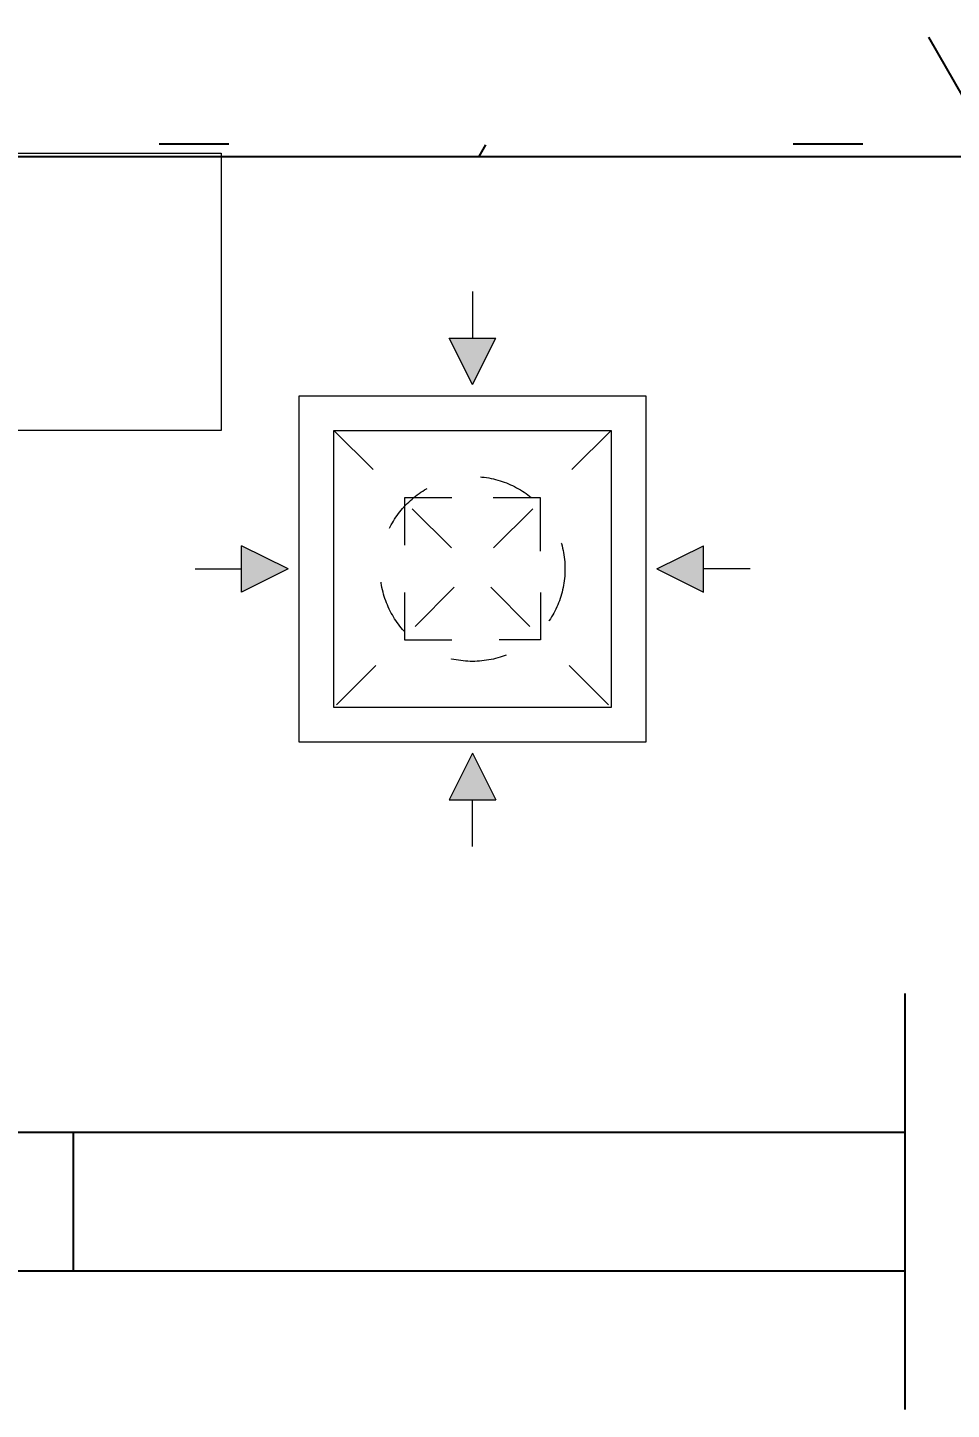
# Model space of a CAD drawing. Header units: millimetres. Extents: x -92759 to 184353, y -15225 to 86714.
# Drawn here: x -69573 to -68906, y 56237 to 57234 of the extents above; entities that cross this region are included whole.
import ezdxf

# ---------------------------------------------------------------- set-up
doc = ezdxf.new("R2010")
doc.units = ezdxf.units.MM
doc.linetypes.add('Aligning Line', pattern=[3.2004, 1.6002, -1.6002])
for name, color, linetype in [('0-1', 9, 'Continuous'), ('A-_WALL----_H-1', 9, 'Continuous'), ('A-_WALLPRTN_E', 8, 'Continuous'), ('E-legend', 1, 'Continuous'), ('M-ACMV_FCU', 5, 'Continuous')]:
    doc.layers.add(name, color=color, linetype=linetype)
doc.layers.add('M-ACMV_Control Panel', color=7, linetype='Continuous', lineweight=25)
doc.layers.add('M-ACMV_CP_ HL', color=7, linetype='Continuous', lineweight=20)
doc.layers.add('M-ACMV_EAG', color=7, linetype='Continuous', lineweight=25, true_color=0x999900)
doc.styles.add('Simplex', font='simplex_.ttf', dxfattribs={"width": 0.7, "height": 450})

# ---------------------------------------------------------------- blocks, each defined once
blk = doc.blocks.new('A$Cb2bf8f38')
at = {"layer": 'A-_WALL----_H-1'}
h = blk.add_hatch(dxfattribs=at)
h.set_pattern_fill('FP_1', color=256, style=0, pattern_type=2)
h.set_pattern_definition([(0, (-11870.95, 40538.29), (609.6, 152.4), [50.292, -406.908, 50.292, -406.908, -2438.4]), (0, (-11870.95, 40538.29), (609.6, 152.4), [-914.4, 50.292, -864.108, 50.292, -406.908, -1066.8]), (0, (-11870.95, 40538.29), (609.6, 152.4), [-2286, 50.292, -254.508, 50.292, -711.708]), (120, (-11642.35, 40614.49), (-436.7823, 451.7291), [50.292, -406.908, 50.292, -406.908, -2438.4]), (120, (-11642.35, 40614.49), (-436.7823, 451.7291), [-914.4, 50.292, -864.108, 50.292, -406.908, -1066.8]), (120, (-11642.35, 40614.49), (-436.7823, 451.7291), [-2286, 50.292, -254.508, 50.292, -711.708]), (240, (-11566.15, 40919.29), (-172.8177, -604.1291), [50.292, -406.908, 50.292, -406.908, -2438.4]), (240, (-11566.15, 40919.29), (-172.8177, -604.1291), [-914.4, 50.292, -864.108, 50.292, -406.908, -1066.8]), (240, (-11566.15, 40919.29), (-172.8177, -604.1291), [-2286, 50.292, -254.508, 50.292, -711.708])])
h.paths.add_polyline_path([(-26765.56, 24599.98), (-24399.87, 24599.98), (-24399.87, 24749.98), (-27900, 24749.98), (-27900, 24599.98)])
at = {"layer": 'A-_WALLPRTN_E'}
blk.add_line((-27900, 24599.98), (-24399.87, 24599.98), dxfattribs=at)
blk = doc.blocks.new('A$Cffc3e977')
at = {"layer": 'E-legend', "lineweight": 25}
for p, q in [((0, 1200), (-300, 1200)), ((-200, 0), (-200, 1200)), ((-100, 0), (-100, 1200)), ((-100, 600), (-200, 600)), ((-300, 0), (0, 0))]:
    blk.add_line(p, q, dxfattribs=at)
at = {"layer": 'E-legend', "lineweight": 25, "style": 'Simplex', "width": 0.7}
blk.add_text('L5', height=350, rotation=90, dxfattribs=at).set_placement((-375.08, 0.09))
blk = doc.blocks.new('EL_B8_L1_R4')
at = {"color": 0, "ltscale": 0.5, "rotation": 270}
blk.add_blockref('A$Cffc3e977', (-16413.64, -16862.19), dxfattribs=at)
blk = doc.blocks.new('A$Cfd5c790e')
at = {"layer": 'M-ACMV_EAG', "lineweight": 5}
h = blk.add_hatch(color=256, dxfattribs=at)
h.dxf.hatch_style = 1
h.paths.add_polyline_path([(16.8, 166.59), (-16.8, 166.59), (0, 133)])
h = blk.add_hatch(color=256, dxfattribs=at)
h.dxf.hatch_style = 1
h.paths.add_polyline_path([(-166.59, 16.8), (-166.59, -16.8), (-133, 0)])
h = blk.add_hatch(color=256, dxfattribs=at)
h.dxf.hatch_style = 1
h.paths.add_polyline_path([(133, 0), (166.59, -16.8), (166.59, 16.8)])
h = blk.add_hatch(color=256, dxfattribs=at)
h.dxf.hatch_style = 1
h.paths.add_polyline_path([(0, -133), (-16.8, -166.59), (16.8, -166.59)])
for p, q in [((0, 200.18), (0, 166.59)), ((-16.8, 166.59), (16.8, 166.59)), ((0, 133), (-16.8, 166.59)), ((-16.8, 166.59), (16.8, 166.59)), ((0, 133), (16.8, 166.59)), ((-166.59, -16.8), (-166.59, 16.8)), ((-133, 0), (-166.59, 16.8)), ((-166.59, -16.8), (-166.59, 16.8)), ((133, 0), (166.59, 16.8)), ((166.59, -16.8), (166.59, 16.8)), ((166.59, -16.8), (166.59, 16.8)), ((-200.18, 0), (-166.59, 0)), ((-133, 0), (-166.59, -16.8)), ((133, 0), (166.59, -16.8)), ((200.18, 0), (166.59, 0)), ((0, -133), (-16.8, -166.59)), ((0, -133), (16.8, -166.59)), ((-16.8, -166.59), (16.8, -166.59)), ((-16.8, -166.59), (16.8, -166.59)), ((0, -200.18), (0, -166.59))]:
    blk.add_line(p, q, dxfattribs=at)
at = {"layer": 'M-ACMV_EAG', "linetype": 'Aligning Line', "lineweight": 5, "ltscale": 25}
for p, q in [((-100, 100), (100, -100)), ((100, 100), (-100, -100))]:
    blk.add_line(p, q, dxfattribs=at)
at = {"layer": 'M-ACMV_EAG', "lineweight": 5}
for points in [[(-125, 125), (125, 125), (125, -125), (-125, -125)], [(-100, 100), (100, 100), (100, -100), (-100, -100)]]:
    blk.add_lwpolyline(points, close=True, dxfattribs=at)
for points in [[(-14.93, 51.2), (-49.06, 51.2), (-49.06, 17.07)], [(49.06, 12.8), (49.06, 51.2), (14.93, 51.2)], [(-49.06, -17.07), (-49.06, -51.2), (-14.93, -51.2)], [(49.06, -17.07), (49.06, -51.2), (19.2, -51.2)]]:
    blk.add_lwpolyline(points, dxfattribs=at)
at = {"layer": 'M-ACMV_EAG', "linetype": 'Aligning Line', "lineweight": 5, "ltscale": 25}
blk.add_circle((0, 0), 66.67, dxfattribs=at)
blk = doc.blocks.new('A$Ce886c8c0')
at = {"layer": 'M-ACMV_Control Panel', "lineweight": 5}
blk.add_lwpolyline([(200, -200), (200, 200), (0, 200), (0, -200)], close=True, dxfattribs=at)
blk.add_solid([(0, -200), (200, -200), (200, 200), (0, -200)], dxfattribs=at)
blk = doc.blocks.new('ACMV_B8L1_R9')
at = {"layer": 'M-ACMV_CP_ HL', "lineweight": 5, "xscale": -1, "rotation": 270}
blk.add_blockref('A$Ce886c8c0', (220170, -53010.96), dxfattribs=at)
at = {"layer": 'M-ACMV_EAG', "lineweight": 5}
blk.add_blockref('A$Cfd5c790e', (220551.25, -53110.96), dxfattribs=at)

msp = doc.modelspace()

# ---------------------------------------------------------------- block references
at = {"layer": '0-1'}
msp.add_blockref('A$Cb2bf8f38', (-42933.02, 32541.24), dxfattribs=at)

# ---------------------------------------------------------------- next in the draw order: block references
at = {"color": 0}
msp.add_blockref('EL_B8_L1_R4', (-53725.95, 73099.58), dxfattribs=at)

# ---------------------------------------------------------------- next in the draw order: block references
at = {"layer": 'M-ACMV_FCU', "color": 5}
msp.add_blockref('ACMV_B8L1_R9', (-289803.02, 109954.6), dxfattribs=at)

doc.saveas('drawing.dxf')
